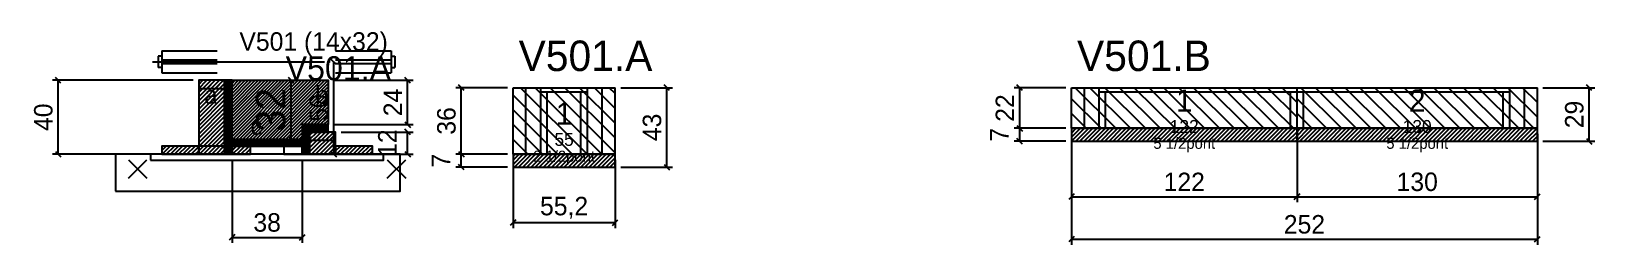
# Model space of a CAD drawing. Extents: x -69 to 777, y -85 to 31.
import ezdxf
from ezdxf.enums import TextEntityAlignment as Align

# ---------------------------------------------------------------- set-up
doc = ezdxf.new("R2010")
doc.units = 0
for name, color, linetype in [('5', 5, 'Continuous'), ('barrote', 126, 'Continuous'), ('CONCRETO', 251, 'Continuous'), ('COTA', 241, 'Continuous'), ('Cota Seção (2x)', 241, 'Continuous'), ('detalhes', 7, 'Continuous'), ('Hachura', 251, 'Continuous'), ('Madeira', 126, 'Continuous'), ('NOMENCLATURA', 7, 'Continuous'), ('Painéis', 200, 'Continuous'), ('presilha', 224, 'Continuous'), ('Reaproveitamento', 30, 'Continuous'), ('SARR_2.2x7', 40, 'Continuous'), ('SARR_3.5x7', 81, 'Continuous'), ('SCO-___-LAJ', 224, 'Continuous'), ('TENSOR', 224, 'Continuous'), ('texto', 7, 'Continuous'), ('Texto Seção', 7, 'Continuous')]:
    doc.layers.add(name, color=color, linetype=linetype)
doc.dimstyles.new('PAINEL', dxfattribs={"dimtxt": 10, "dimasz": 3, "dimexe": 3, "dimexo": 3, "dimgap": 3, "dimtad": 1, "dimblk": 'OBLIQUE', "dimblk1": 'OBLIQUE', "dimcen": 2.5, "dimclrd": 4, "dimclre": 4, "dimclrt": 240, "dimazin": 3, "dimtfac": 1, "dimtmove": 0, "dimatfit": 3})
doc.dimstyles.new('SECAO2X', dxfattribs={"dimtxt": 16, "dimasz": 3, "dimexe": 3, "dimexo": 3, "dimgap": 3, "dimtad": 1, "dimblk": 'OBLIQUE', "dimblk1": 'OBLIQUE', "dimcen": 2.5, "dimclrd": 4, "dimclre": 4, "dimclrt": 240, "dimazin": 3, "dimtfac": 1, "dimtmove": 0, "dimatfit": 3})

# ---------------------------------------------------------------- blocks, each defined once
blk = doc.blocks.new('_OBLIQUE')
at = {"color": 0, "linetype": 'BYBLOCK'}
blk.add_line((-0.5, -0.5), (0.5, 0.5), dxfattribs=at)

msp = doc.modelspace()

# ---------------------------------------------------------------- hatches: boundary and pattern name
at = {"layer": 'COTA'}
h = msp.add_hatch(dxfattribs=at)
h.set_pattern_fill('ANSI31', scale=0.4)
h.paths.add_polyline_path([(40, -28), (40, 4), (92, 4), (92, -20), (78, -20), (78, -28)])
h = msp.add_hatch(dxfattribs=at)
h.set_pattern_fill('ANSI31', scale=0.5)
h.paths.add_polyline_path([(494, -29), (616, -29), (616, -22), (494, -22)])
h = msp.add_hatch(dxfattribs=at)
h.set_pattern_fill('ANSI31', scale=0.5)
h.paths.add_polyline_path([(616, -29), (746, -29), (746, -22), (616, -22)])
h = msp.add_hatch(dxfattribs=at)
h.set_pattern_fill('ANSI31', scale=0.5)
h.paths.add_polyline_path([(192, -43), (247.2, -43), (247.2, -36), (192, -36)])
at = {"layer": 'Hachura'}
h = msp.add_hatch(dxfattribs=at)
h.set_pattern_fill('ANSI31', scale=0.5)
h.paths.add_polyline_path([(22, -36), (36, -36), (36, 4), (22, 4)])
h = msp.add_hatch(dxfattribs=at)
h.set_pattern_fill('ANSI31', scale=0.5)
h.paths.add_polyline_path([(22, -0.4), (36, -0.4), (36, 4), (22, 4)])
h = msp.add_hatch(dxfattribs=at)
h.set_pattern_fill('SOLID')
h.paths.add_polyline_path([(36, -36), (40, -36), (40, 4), (36, 4)])
h = msp.add_hatch(dxfattribs=at)
h.set_pattern_fill('SOLID')
h.paths.add_polyline_path([(78, -24), (92, -24), (92, -20), (78, -20)])
h = msp.add_hatch(dxfattribs=at)
h.set_pattern_fill('SOLID')
h.paths.add_polyline_path([(78, -36), (82, -36), (82, -24), (78, -24)])
h = msp.add_hatch(dxfattribs=at)
h.set_pattern_fill('ANSI31', scale=0.5)
h.paths.add_polyline_path([(82, -36), (96, -36), (96, -24), (82, -24)])
h = msp.add_hatch(dxfattribs=at)
h.set_pattern_fill('ANSI31', scale=0.5)
h.paths.add_polyline_path([(82, -28.4), (96, -28.4), (96, -24), (82, -24)])
h = msp.add_hatch(dxfattribs=at)
h.set_pattern_fill('ANSI31', scale=0.5)
h.paths.add_polyline_path([(2, -36), (22, -36), (22, -31.6), (2, -31.6)])
h = msp.add_hatch(dxfattribs=at)
h.set_pattern_fill('SOLID')
h.paths.add_polyline_path([(40, -31.6), (78, -31.6), (78, -28), (40, -28)])
h = msp.add_hatch(dxfattribs=at)
h.set_pattern_fill('ANSI31', scale=0.5)
h.paths.add_polyline_path([(40, -36), (50, -36), (50, -31.6), (40, -31.6)])
h = msp.add_hatch(dxfattribs=at)
h.set_pattern_fill('ANSI31', scale=0.5)
h.paths.add_polyline_path([(96, -36), (116, -36), (116, -31.6), (96, -31.6)])

# ---------------------------------------------------------------- linework, layer by layer
for p, q in [((0, 17), (0, 11)), ((2, 17), (0, 17)), ((2, 20), (32, 20)), ((2, 20), (2, 8)), ((96, 20), (126, 20)), ((126, 20), (126, 8)), ((126, 17), (128, 17)), ((128, 17), (128, 11)), ((2, 11), (0, 11)), ((2, 15), (32, 15)), ((2, 13), (32, 13)), ((96, 15), (126, 15)), ((96, 13), (126, 13)), ((126, 11), (128, 11)), ((2, 8), (32, 8)), ((96, 8), (126, 8))]:
    msp.add_line(p, q)
at = {"layer": 'barrote'}
msp.add_lwpolyline([(-23, -56), (131, -56), (131, -36), (-23, -36)], close=True, dxfattribs=at)
at = {"layer": 'CONCRETO'}
msp.add_lwpolyline([(40, -28), (40, 4), (92, 4), (92, -20), (78, -20), (78, -28)], close=True, dxfattribs=at)
at = {"layer": 'Madeira'}
for points in [[(22, -36), (36, -36), (36, 4), (22, 4)], [(22, -0.4), (36, -0.4), (36, 4), (22, 4)], [(82, -36), (96, -36), (96, -24), (82, -24)], [(82, -28.4), (96, -28.4), (96, -24), (82, -24)], [(2, -36), (22, -36), (22, -31.6), (2, -31.6)], [(22, -36), (36, -36), (36, -31.6), (22, -31.6)], [(40, -36), (50, -36), (50, -31.6), (40, -31.6)], [(68, -36), (78, -36), (78, -31.6), (68, -31.6)], [(96, -36), (116, -36), (116, -31.6), (96, -31.6)]]:
    msp.add_lwpolyline(points, close=True, dxfattribs=at)
at = {"layer": 'Painéis'}
for p, q in [((192, 0), (247.2, 0)), ((192, -36), (192, 0)), ((247.2, -36), (247.2, 0)), ((494, 0), (616, 0)), ((494, -22), (494, 0)), ((616, -22), (616, 0)), ((616, -22), (616, 0)), ((616, 0), (746, 0)), ((616, -22), (616, 0)), ((746, -22), (746, 0)), ((494, -22), (616, -22)), ((616, -22), (746, -22)), ((192, -36), (247.2, -36))]:
    msp.add_line(p, q, dxfattribs=at)
for points in [[(36, -36), (40, -36), (40, 4), (36, 4)], [(78, -24), (92, -24), (92, -20), (78, -20)], [(78, -36), (82, -36), (82, -24), (78, -24)], [(40, -31.6), (78, -31.6), (78, -28), (40, -28)]]:
    msp.add_lwpolyline(points, close=True, dxfattribs=at)
at = {"layer": 'presilha'}
for p, q in [((-16, -49), (-6, -39)), ((-16, -39), (-6, -49)), ((124, -49), (134, -39)), ((124, -39), (134, -49))]:
    msp.add_line(p, q, dxfattribs=at)
at = {"layer": 'Reaproveitamento', "color": 30}
for p, q in [((232, -36), (196, 0)), ((240, -36), (204, 0)), ((247.2, -35.2), (212, 0)), ((247.2, -27.2), (220, 0)), ((247.2, -19.2), (228, 0)), ((247.2, -11.2), (236, 0)), ((247.2, -3.2), (244, 0)), ((518, -22), (496, 0)), ((526, -22), (504, 0)), ((534, -22), (512, 0)), ((542, -22), (520, 0)), ((550, -22), (528, 0)), ((558, -22), (536, 0)), ((566, -22), (544, 0)), ((574, -22), (552, 0)), ((582, -22), (560, 0)), ((590, -22), (568, 0)), ((598, -22), (576, 0)), ((606, -22), (584, 0)), ((614, -22), (592, 0)), ((616, -16), (600, 0)), ((616, -8), (608, 0)), ((616, 0), (616, 0)), ((640, -22), (618, 0)), ((648, -22), (626, 0)), ((656, -22), (634, 0)), ((664, -22), (642, 0)), ((672, -22), (650, 0)), ((680, -22), (658, 0)), ((688, -22), (666, 0)), ((696, -22), (674, 0)), ((704, -22), (682, 0)), ((712, -22), (690, 0)), ((720, -22), (698, 0)), ((728, -22), (706, 0)), ((736, -22), (714, 0)), ((744, -22), (722, 0)), ((746, -16), (730, 0)), ((746, -8), (738, 0)), ((746, 0), (746, 0)), ((224, -36), (192, -4)), ((510, -22), (494, -6)), ((632, -22), (616, -6)), ((216, -36), (192, -12)), ((502, -22), (494, -14)), ((624, -22), (616, -14)), ((208, -36), (192, -20)), ((494, -22), (494, -22)), ((616, -22), (616, -22)), ((200, -36), (192, -28)), ((192, -36), (192, -36))]:
    msp.add_line(p, q, dxfattribs=at)
at = {"layer": 'SARR_2.2x7'}
for p, q in [((199, -36), (199, 0)), ((240.2, -36), (240.2, 0)), ((501, -22), (501, 0)), ((739, -22), (739, 0)), ((207, -2.2), (232.2, -2.2)), ((509, -2.2), (616, -2.2)), ((616, -2.2), (731, -2.2))]:
    msp.add_line(p, q, dxfattribs=at)
at = {"layer": 'SARR_3.5x7'}
for p, q in [((207, -36), (207, 0)), ((232.2, -36), (232.2, 0)), ((509, -22), (509, 0)), ((616, -22), (616, 0)), ((616, -22), (616, 0)), ((731, -22), (731, 0)), ((210.5, -36), (210.5, -2.2)), ((228.7, -36), (228.7, -2.2)), ((512.5, -22), (512.5, -2.2)), ((612.5, -22), (612.5, -2.2)), ((619.5, -22), (619.5, -2.2)), ((727.5, -22), (727.5, -2.2)), ((509, -22), (512.5, -22)), ((612.5, -22), (616, -22)), ((616, -22), (619.5, -22)), ((727.5, -22), (731, -22)), ((207, -36), (210.5, -36)), ((228.7, -36), (232.2, -36))]:
    msp.add_line(p, q, dxfattribs=at)
at = {"layer": 'SCO-___-LAJ'}
for points in [[(494, -29), (616, -29), (616, -22), (494, -22)], [(616, -29), (746, -29), (746, -22), (616, -22)], [(-4, -39.2), (122, -39.2), (122, -36), (-4, -36)], [(192, -43), (247.2, -43), (247.2, -36), (192, -36)]]:
    msp.add_lwpolyline(points, close=True, dxfattribs=at)
at = {"layer": 'TENSOR'}
msp.add_line((-3, 14), (90, 14), dxfattribs=at)

# ---------------------------------------------------------------- texts
at = {"layer": '5'}
for s, height, p in [('1', 12, (219.6, -14)), ('1', 12, (555, -7)), ('2', 12, (681, -7)), ('55', 7, (219.6, -28)), ('122', 7, (555, -21)), ('130', 7, (681, -21))]:
    msp.add_text(s, height=height, dxfattribs=at).set_placement(p, align=Align.MIDDLE_CENTER)
at = {"layer": 'detalhes'}
for s, p in [('b', (85, -8.7)), ('a', (25, -8.7)), ('c', (50, -25.5))]:
    msp.add_text(s, height=9.6, dxfattribs=at).set_placement(p)
at = {"layer": 'NOMENCLATURA'}
for s, p in [('V501.A', (195, 9)), ('V501.B', (497, 9))]:
    msp.add_text(s, height=16.5, dxfattribs=at).set_placement(p)
at = {"layer": 'texto', "char_height": 6, "attachment_point": 5}
for s, insert in [('2 1/2pont', (219.6, -38)), ('5 1/2pont', (555, -31)), ('5 1/2pont', (681, -31))]:
    msp.add_mtext(s, dxfattribs=dict(at, insert=insert))
at = {"layer": 'Texto Seção'}
for s, height, p in [('V501 (14x32)', 10, (44, 20)), ('V501.A', 13, (69, 4))]:
    msp.add_text(s, height=height, dxfattribs=at).set_placement(p)

# ---------------------------------------------------------------- dimensions: what is measured, and where the dimension line sits
at = {"layer": 'COTA'}
for base, p1, p2 in [((95, -36), (96, -36), (96, 14)), ((-54, -36), (2, -36), (22, 4)), ((135, -20), (92, -20), (92, 4)), ((164, -36), (192, -36), (192, 0)), ((275.2, -43), (247.2, -43), (247.2, 0)), ((466, -22), (494, -22), (494, 0)), ((774, -29), (746, -29), (746, 0)), ((135, -36), (96, -36), (96, -24)), ((466, -29), (494, -29), (494, -22)), ((164, -43), (192, -43), (192, -36))]:
    msp.add_linear_dim(base=base, p1=p1, p2=p2, angle=90, dimstyle='PAINEL', dxfattribs=at).render()
for base, p1, p2 in [((494, -59), (494, -22), (616, -22)), ((494, -82), (494, -22), (746, -22)), ((616, -59), (616, -22), (746, -22)), ((40, -81), (40, -36), (78, -36)), ((192, -73), (192, -36), (247.2, -36))]:
    msp.add_linear_dim(base=base, p1=p1, p2=p2, dimstyle='PAINEL', dxfattribs=at).render()
at = {"layer": 'Cota Seção (2x)'}
msp.add_linear_dim(base=(72, -28), p1=(40, -28), p2=(40, 4), angle=90, dimstyle='SECAO2X', dxfattribs=at).render()

doc.saveas('drawing.dxf')
